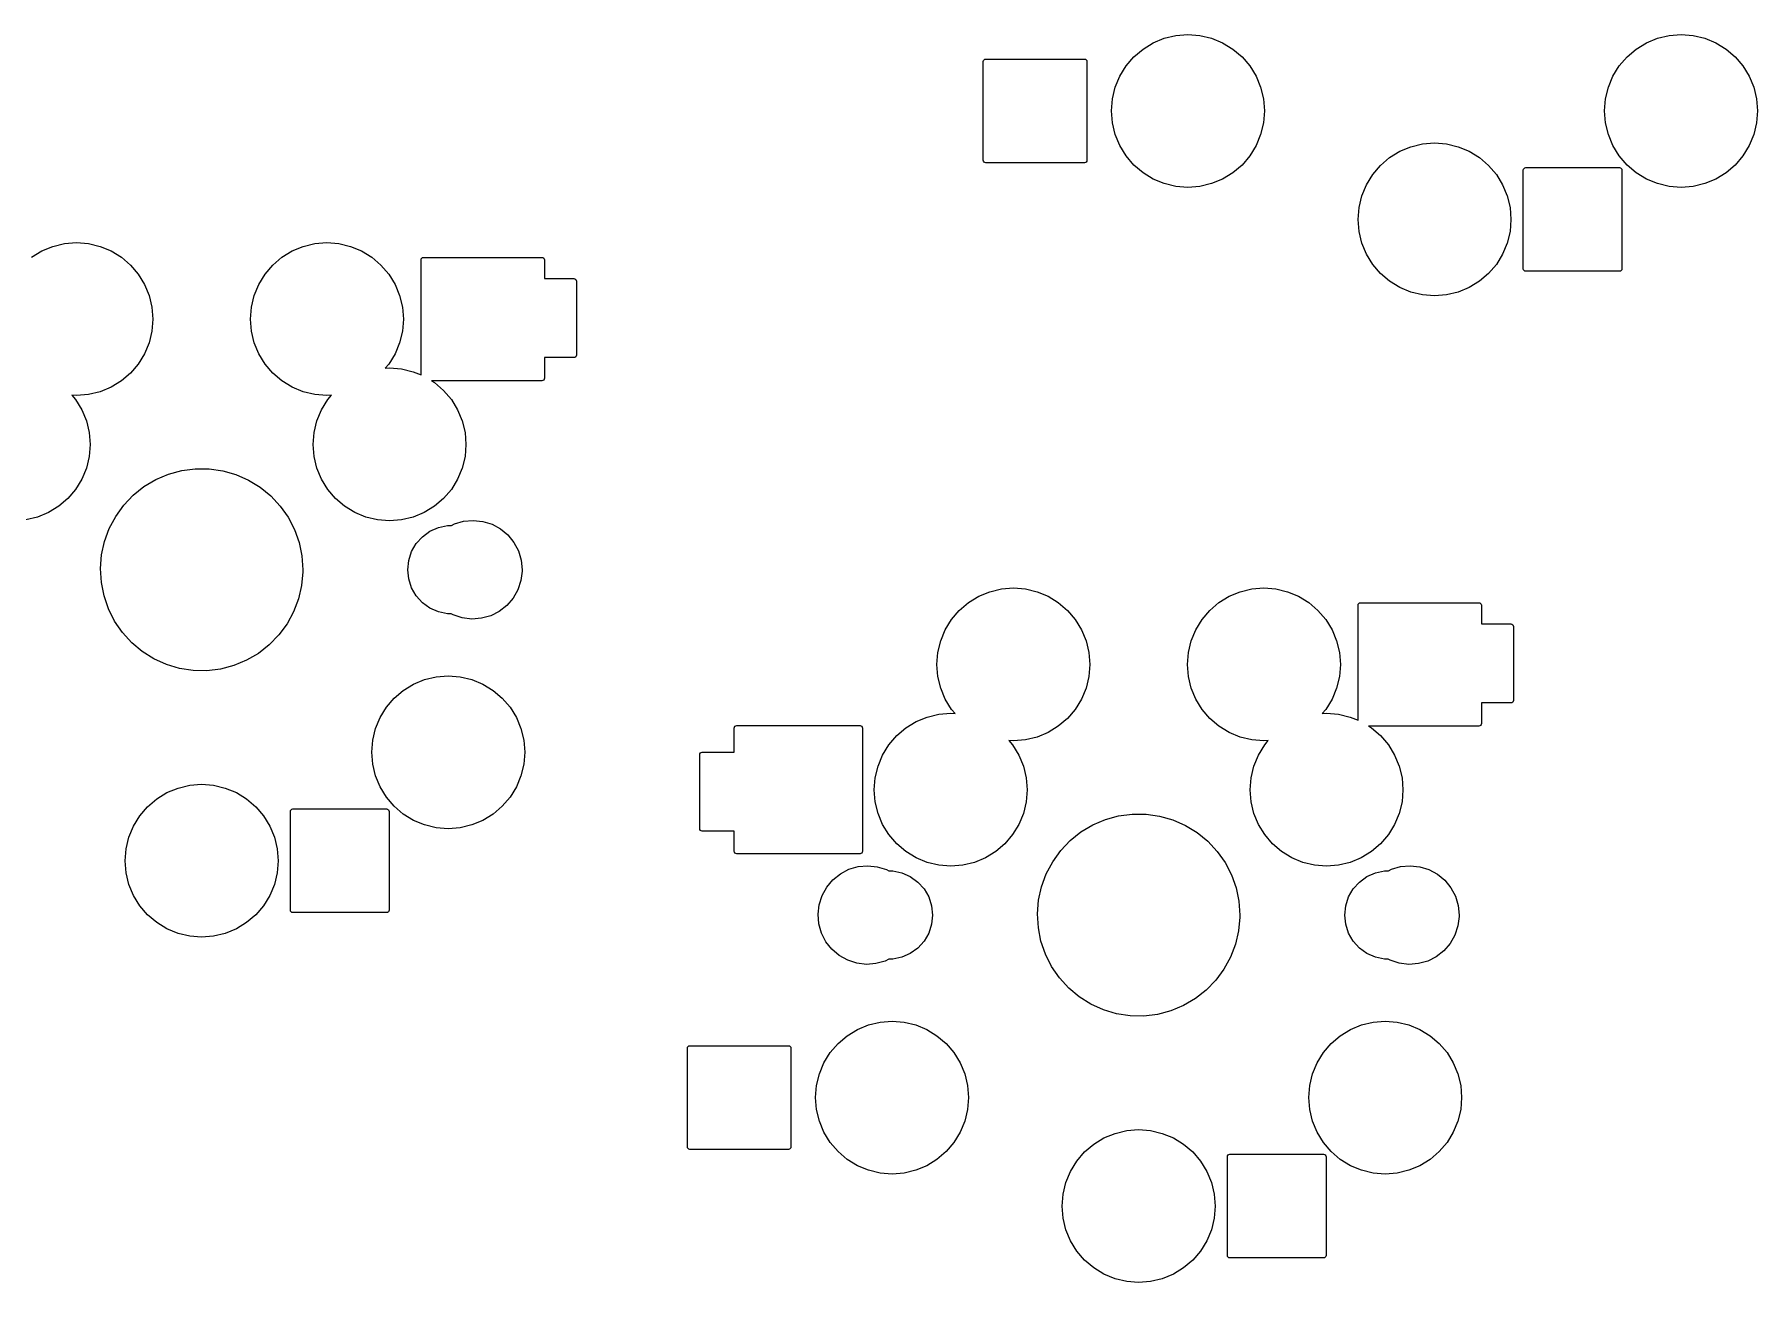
# Model space of a CAD drawing. Extents: x -9 to 141, y -37 to 78.
# Drawn here: x 66.61 to 101.55, y -27.45 to -2.15 of the extents above; entities that cross this region are included whole.
import ezdxf

# ---------------------------------------------------------------- set-up
doc = ezdxf.new("R2010")
doc.units = 0
doc.layers.add('BLACK', color=7, linetype='CONTINUOUS')

msp = doc.modelspace()

# ---------------------------------------------------------------- linework, layer by layer
at = {"layer": 'BLACK', "linetype": 'CONTINUOUS'}
for p, q in [((89.0889, -2.44602), (89.2963, -2.31894)), ((89.2963, -2.31894), (89.521, -2.22586)), ((89.521, -2.22586), (89.7575, -2.16908)), ((89.7575, -2.16908), (90, -2.15)), ((90, -2.15), (90.2425, -2.16908)), ((90.2425, -2.16908), (90.479, -2.22586)), ((90.479, -2.22586), (90.7037, -2.31894)), ((90.7037, -2.31894), (90.9111, -2.44602)), ((99.0889, -2.44602), (99.2963, -2.31894)), ((99.2963, -2.31894), (99.521, -2.22586)), ((99.521, -2.22586), (99.7575, -2.16908)), ((99.7575, -2.16908), (100, -2.15)), ((100, -2.15), (100.242, -2.16908)), ((100.242, -2.16908), (100.479, -2.22586)), ((100.479, -2.22586), (100.704, -2.31894)), ((100.704, -2.31894), (100.911, -2.44602)), ((85.85, -2.7), (85.8538, -2.68087)), ((85.85, -4.7), (85.85, -2.7)), ((85.8538, -2.68087), (85.8646, -2.66464)), ((85.8646, -2.66464), (85.8809, -2.65381)), ((85.8809, -2.65381), (85.9, -2.65)), ((85.9, -2.65), (87.9, -2.65)), ((87.9, -2.65), (87.9191, -2.65381)), ((87.9191, -2.65381), (87.9354, -2.66464)), ((87.9354, -2.66464), (87.9462, -2.68087)), ((87.9462, -2.68087), (87.95, -2.7)), ((87.95, -2.7), (87.95, -4.7)), ((88.6189, -2.99632), (88.746, -2.78893)), ((88.746, -2.78893), (88.904, -2.60398)), ((88.904, -2.60398), (89.0889, -2.44602)), ((90.9111, -2.44602), (91.096, -2.60398)), ((91.096, -2.60398), (91.254, -2.78893)), ((91.254, -2.78893), (91.3811, -2.99632)), ((98.6189, -2.99632), (98.746, -2.78893)), ((98.746, -2.78893), (98.904, -2.60398)), ((98.904, -2.60398), (99.0889, -2.44602)), ((100.911, -2.44602), (101.096, -2.60398)), ((101.096, -2.60398), (101.254, -2.78893)), ((101.254, -2.78893), (101.381, -2.99632)), ((88.5259, -3.22102), (88.6189, -2.99632)), ((91.3811, -2.99632), (91.4741, -3.22102)), ((98.5259, -3.22102), (98.6189, -2.99632)), ((101.381, -2.99632), (101.474, -3.22102)), ((88.45, -3.7), (88.4691, -3.45753)), ((88.4691, -3.45753), (88.5259, -3.22102)), ((91.4741, -3.22102), (91.5309, -3.45753)), ((91.5309, -3.45753), (91.55, -3.7)), ((98.45, -3.7), (98.4691, -3.45753)), ((98.4691, -3.45753), (98.5259, -3.22102)), ((101.474, -3.22102), (101.531, -3.45753)), ((101.531, -3.45753), (101.55, -3.7)), ((88.4691, -3.94247), (88.45, -3.7)), ((91.55, -3.7), (91.5309, -3.94247)), ((98.4691, -3.94247), (98.45, -3.7)), ((101.55, -3.7), (101.531, -3.94247)), ((88.5259, -4.17898), (88.4691, -3.94247)), ((88.6189, -4.40368), (88.5259, -4.17898)), ((91.4741, -4.17898), (91.3811, -4.40368)), ((91.5309, -3.94247), (91.4741, -4.17898)), ((98.5259, -4.17898), (98.4691, -3.94247)), ((98.6189, -4.40368), (98.5259, -4.17898)), ((101.474, -4.17898), (101.381, -4.40368)), ((101.531, -3.94247), (101.474, -4.17898)), ((88.746, -4.61107), (88.6189, -4.40368)), ((91.3811, -4.40368), (91.254, -4.61107)), ((94.0889, -4.64602), (94.2963, -4.51894)), ((94.2963, -4.51894), (94.521, -4.42586)), ((94.521, -4.42586), (94.7575, -4.36908)), ((94.7575, -4.36908), (95, -4.35)), ((95, -4.35), (95.2425, -4.36908)), ((95.2425, -4.36908), (95.479, -4.42586)), ((95.479, -4.42586), (95.7037, -4.51894)), ((95.7037, -4.51894), (95.9111, -4.64602)), ((98.746, -4.61107), (98.6189, -4.40368)), ((101.381, -4.40368), (101.254, -4.61107)), ((85.8538, -4.71913), (85.85, -4.7)), ((85.8646, -4.73536), (85.8538, -4.71913)), ((85.8809, -4.74619), (85.8646, -4.73536)), ((85.9, -4.75), (85.8809, -4.74619)), ((87.9, -4.75), (85.9, -4.75)), ((87.9191, -4.74619), (87.9, -4.75)), ((87.9354, -4.73536), (87.9191, -4.74619)), ((87.9462, -4.71913), (87.9354, -4.73536)), ((87.95, -4.7), (87.9462, -4.71913)), ((88.904, -4.79602), (88.746, -4.61107)), ((89.0889, -4.95398), (88.904, -4.79602)), ((91.096, -4.79602), (90.9111, -4.95398)), ((91.254, -4.61107), (91.096, -4.79602)), ((93.746, -4.98893), (93.904, -4.80398)), ((93.904, -4.80398), (94.0889, -4.64602)), ((95.9111, -4.64602), (96.096, -4.80398)), ((96.096, -4.80398), (96.254, -4.98893)), ((96.8, -4.9), (96.8038, -4.88087)), ((96.8038, -4.88087), (96.8146, -4.86464)), ((96.8146, -4.86464), (96.8309, -4.85381)), ((96.8309, -4.85381), (96.85, -4.85)), ((96.85, -4.85), (98.75, -4.85)), ((98.904, -4.79602), (98.746, -4.61107)), ((98.75, -4.85), (98.7691, -4.85381)), ((98.7691, -4.85381), (98.7854, -4.86464)), ((98.7854, -4.86464), (98.7962, -4.88087)), ((98.7962, -4.88087), (98.8, -4.9)), ((99.0889, -4.95398), (98.904, -4.79602)), ((101.096, -4.79602), (100.911, -4.95398)), ((101.254, -4.61107), (101.096, -4.79602)), ((89.2963, -5.08106), (89.0889, -4.95398)), ((89.521, -5.17414), (89.2963, -5.08106)), ((89.7575, -5.23092), (89.521, -5.17414)), ((90, -5.25), (89.7575, -5.23092)), ((90.2425, -5.23092), (90, -5.25)), ((90.479, -5.17414), (90.2425, -5.23092)), ((90.7037, -5.08106), (90.479, -5.17414)), ((90.9111, -4.95398), (90.7037, -5.08106)), ((93.5259, -5.42102), (93.6189, -5.19631)), ((93.6189, -5.19631), (93.746, -4.98893)), ((96.254, -4.98893), (96.3811, -5.19631)), ((96.3811, -5.19631), (96.4741, -5.42102)), ((96.8, -6.9), (96.8, -4.9)), ((98.8, -4.9), (98.8, -6.9)), ((99.2963, -5.08106), (99.0889, -4.95398)), ((99.521, -5.17414), (99.2963, -5.08106)), ((99.7575, -5.23092), (99.521, -5.17414)), ((100, -5.25), (99.7575, -5.23092)), ((100.242, -5.23092), (100, -5.25)), ((100.479, -5.17414), (100.242, -5.23092)), ((100.704, -5.08106), (100.479, -5.17414)), ((100.911, -4.95398), (100.704, -5.08106)), ((93.4691, -5.65753), (93.5259, -5.42102)), ((96.4741, -5.42102), (96.5309, -5.65753)), ((93.45, -5.9), (93.4691, -5.65753)), ((93.4691, -6.14247), (93.45, -5.9)), ((96.5309, -5.65753), (96.55, -5.9)), ((96.55, -5.9), (96.5309, -6.14247)), ((93.5259, -6.37898), (93.4691, -6.14247)), ((96.5309, -6.14247), (96.4741, -6.37898)), ((66.5489, -6.66602), (66.7563, -6.53894)), ((66.7563, -6.53894), (66.981, -6.44586)), ((66.981, -6.44586), (67.2175, -6.38908)), ((67.2175, -6.38908), (67.46, -6.37)), ((67.46, -6.37), (67.7025, -6.38908)), ((67.7025, -6.38908), (67.939, -6.44586)), ((67.939, -6.44586), (68.1637, -6.53894)), ((68.1637, -6.53894), (68.3711, -6.66602)), ((71.6289, -6.66602), (71.8363, -6.53894)), ((71.8363, -6.53894), (72.061, -6.44586)), ((72.061, -6.44586), (72.2975, -6.38908)), ((72.2975, -6.38908), (72.54, -6.37)), ((72.54, -6.37), (72.7825, -6.38908)), ((72.7825, -6.38908), (73.019, -6.44586)), ((73.019, -6.44586), (73.2437, -6.53894)), ((73.2437, -6.53894), (73.4511, -6.66602)), ((93.6189, -6.60368), (93.5259, -6.37898)), ((93.746, -6.81107), (93.6189, -6.60368)), ((96.3811, -6.60368), (96.254, -6.81107)), ((96.4741, -6.37898), (96.3811, -6.60368)), ((68.3711, -6.66602), (68.556, -6.82398)), ((68.556, -6.82398), (68.714, -7.00893)), ((71.286, -7.00893), (71.444, -6.82398)), ((71.444, -6.82398), (71.6289, -6.66602)), ((73.4511, -6.66602), (73.636, -6.82398)), ((73.636, -6.82398), (73.794, -7.00893)), ((74.45, -6.72), (74.4538, -6.70087)), ((74.45, -9.05256), (74.45, -6.72)), ((74.4538, -6.70087), (74.4646, -6.68464)), ((74.4646, -6.68464), (74.4809, -6.67381)), ((74.4809, -6.67381), (74.5, -6.67)), ((74.5, -6.67), (76.9, -6.67)), ((76.9, -6.67), (76.9191, -6.67381)), ((76.9191, -6.67381), (76.9354, -6.68464)), ((76.9354, -6.68464), (76.9462, -6.70087)), ((76.9462, -6.70087), (76.95, -6.72)), ((76.95, -6.72), (76.95, -7.1)), ((93.904, -6.99602), (93.746, -6.81107)), ((96.254, -6.81107), (96.096, -6.99602)), ((96.8038, -6.91913), (96.8, -6.9)), ((96.8146, -6.93535), (96.8038, -6.91913)), ((96.8309, -6.94619), (96.8146, -6.93535)), ((96.85, -6.95), (96.8309, -6.94619)), ((98.75, -6.95), (96.85, -6.95)), ((98.7691, -6.94619), (98.75, -6.95)), ((98.7854, -6.93535), (98.7691, -6.94619)), ((98.7962, -6.91913), (98.7854, -6.93535)), ((98.8, -6.9), (98.7962, -6.91913)), ((68.714, -7.00893), (68.8411, -7.21631)), ((68.8411, -7.21631), (68.9341, -7.44102)), ((71.0659, -7.44102), (71.1589, -7.21631)), ((71.1589, -7.21631), (71.286, -7.00893)), ((73.794, -7.00893), (73.9211, -7.21631)), ((73.9211, -7.21631), (74.0141, -7.44102)), ((76.95, -7.1), (77.55, -7.1)), ((77.55, -7.1), (77.5691, -7.10381)), ((77.5691, -7.10381), (77.5854, -7.11464)), ((77.5854, -7.11464), (77.5962, -7.13087)), ((77.5962, -7.13087), (77.6, -7.15)), ((77.6, -7.15), (77.6, -8.65)), ((94.0889, -7.15398), (93.904, -6.99602)), ((94.2963, -7.28106), (94.0889, -7.15398)), ((94.521, -7.37414), (94.2963, -7.28106)), ((95.7037, -7.28106), (95.479, -7.37414)), ((95.9111, -7.15398), (95.7037, -7.28106)), ((96.096, -6.99602), (95.9111, -7.15398)), ((68.9341, -7.44102), (68.9909, -7.67753)), ((68.9909, -7.67753), (69.01, -7.92)), ((70.99, -7.92), (71.0091, -7.67753)), ((71.0091, -7.67753), (71.0659, -7.44102)), ((74.0141, -7.44102), (74.0709, -7.67753)), ((74.0709, -7.67753), (74.09, -7.92)), ((94.7575, -7.43092), (94.521, -7.37414)), ((95, -7.45), (94.7575, -7.43092)), ((95.2425, -7.43092), (95, -7.45)), ((95.479, -7.37414), (95.2425, -7.43092)), ((69.01, -7.92), (68.9909, -8.16247)), ((71.0091, -8.16247), (70.99, -7.92)), ((74.09, -7.92), (74.0709, -8.16247)), ((68.9909, -8.16247), (68.9341, -8.39898)), ((71.0659, -8.39898), (71.0091, -8.16247)), ((74.0709, -8.16247), (74.0141, -8.39898)), ((68.8411, -8.62369), (68.714, -8.83107)), ((68.9341, -8.39898), (68.8411, -8.62369)), ((71.1589, -8.62369), (71.0659, -8.39898)), ((71.286, -8.83107), (71.1589, -8.62369)), ((73.9211, -8.62369), (73.794, -8.83107)), ((74.0141, -8.39898), (73.9211, -8.62369)), ((77.55, -8.7), (76.95, -8.7)), ((76.95, -8.7), (76.95, -9.12)), ((77.5691, -8.69619), (77.55, -8.7)), ((77.5854, -8.68535), (77.5691, -8.69619)), ((77.5962, -8.66913), (77.5854, -8.68535)), ((77.6, -8.65), (77.5962, -8.66913)), ((68.556, -9.01602), (68.3711, -9.17398)), ((68.714, -8.83107), (68.556, -9.01602)), ((71.444, -9.01602), (71.286, -8.83107)), ((71.6289, -9.17398), (71.444, -9.01602)), ((73.794, -8.83107), (73.7205, -8.91704)), ((73.7205, -8.91704), (73.81, -8.91)), ((73.81, -8.91), (74.0525, -8.92908)), ((74.0525, -8.92908), (74.289, -8.98586)), ((74.289, -8.98586), (74.45, -9.05256)), ((67.939, -9.39414), (67.7025, -9.45092)), ((68.1637, -9.30106), (67.939, -9.39414)), ((68.3711, -9.17398), (68.1637, -9.30106)), ((71.8363, -9.30106), (71.6289, -9.17398)), ((72.061, -9.39414), (71.8363, -9.30106)), ((72.2975, -9.45092), (72.061, -9.39414)), ((76.9, -9.17), (74.6623, -9.17)), ((74.6623, -9.17), (74.7211, -9.20602)), ((74.7211, -9.20602), (74.906, -9.36398)), ((74.906, -9.36398), (75.064, -9.54893)), ((76.9191, -9.16619), (76.9, -9.17)), ((76.9354, -9.15536), (76.9191, -9.16619)), ((76.9462, -9.13913), (76.9354, -9.15536)), ((76.95, -9.12), (76.9462, -9.13913)), ((67.46, -9.47), (67.3705, -9.46296)), ((67.3705, -9.46296), (67.444, -9.54893)), ((67.444, -9.54893), (67.5711, -9.75631)), ((67.7025, -9.45092), (67.46, -9.47)), ((67.5711, -9.75631), (67.6641, -9.98102)), ((72.54, -9.47), (72.2975, -9.45092)), ((72.3359, -9.98102), (72.4289, -9.75631)), ((72.4289, -9.75631), (72.556, -9.54893)), ((72.6295, -9.46296), (72.54, -9.47)), ((72.556, -9.54893), (72.6295, -9.46296)), ((75.064, -9.54893), (75.1911, -9.75631)), ((75.1911, -9.75631), (75.2841, -9.98102)), ((67.6641, -9.98102), (67.7209, -10.2175)), ((72.2791, -10.2175), (72.3359, -9.98102)), ((75.2841, -9.98102), (75.3409, -10.2175)), ((67.7209, -10.2175), (67.74, -10.46)), ((67.74, -10.46), (67.7209, -10.7025)), ((72.26, -10.46), (72.2791, -10.2175)), ((72.2791, -10.7025), (72.26, -10.46)), ((75.3409, -10.2175), (75.36, -10.46)), ((75.36, -10.46), (75.3409, -10.7025)), ((67.7209, -10.7025), (67.6641, -10.939)), ((72.3359, -10.939), (72.2791, -10.7025)), ((75.3409, -10.7025), (75.2841, -10.939)), ((67.5711, -11.1637), (67.444, -11.3711)), ((67.6641, -10.939), (67.5711, -11.1637)), ((68.83, -11.3166), (69.0693, -11.1734)), ((69.0693, -11.1734), (69.3258, -11.064)), ((69.3258, -11.064), (69.5948, -10.9904)), ((69.5948, -10.9904), (69.8713, -10.954)), ((69.8713, -10.954), (70.1501, -10.9555)), ((70.1501, -10.9555), (70.4262, -10.9948)), ((70.4262, -10.9948), (70.6944, -11.0712)), ((70.6944, -11.0712), (70.9498, -11.1833)), ((72.4289, -11.1637), (72.3359, -10.939)), ((72.556, -11.3711), (72.4289, -11.1637)), ((75.1911, -11.1637), (75.064, -11.3711)), ((75.2841, -10.939), (75.1911, -11.1637)), ((67.444, -11.3711), (67.286, -11.556)), ((68.4204, -11.6933), (68.6124, -11.491)), ((68.6124, -11.491), (68.83, -11.3166)), ((70.9498, -11.1833), (71.1875, -11.329)), ((71.1875, -11.329), (71.4033, -11.5056)), ((71.4033, -11.5056), (71.5931, -11.7099)), ((72.714, -11.556), (72.556, -11.3711)), ((75.064, -11.3711), (74.906, -11.556)), ((66.8937, -11.8411), (66.669, -11.9341)), ((67.1011, -11.714), (66.8937, -11.8411)), ((67.286, -11.556), (67.1011, -11.714)), ((68.2577, -11.9197), (68.4204, -11.6933)), ((71.5931, -11.7099), (71.7535, -11.938)), ((72.8989, -11.714), (72.714, -11.556)), ((73.1063, -11.8411), (72.8989, -11.714)), ((73.331, -11.9341), (73.1063, -11.8411)), ((74.5137, -11.8411), (74.289, -11.9341)), ((74.7211, -11.714), (74.5137, -11.8411)), ((74.906, -11.556), (74.7211, -11.714)), ((66.669, -11.9341), (66.4325, -11.9909)), ((68.0314, -12.4281), (68.1272, -12.1662)), ((68.1272, -12.1662), (68.2577, -11.9197)), ((71.7535, -11.938), (71.8814, -12.1858)), ((71.8814, -12.1858), (71.9745, -12.4487)), ((73.5675, -11.9909), (73.331, -11.9341)), ((73.81, -12.01), (73.5675, -11.9909)), ((74.0525, -11.9909), (73.81, -12.01)), ((74.289, -11.9341), (74.0525, -11.9909)), ((74.4778, -12.3312), (74.63, -12.2206)), ((74.63, -12.2206), (74.8019, -12.144)), ((74.8019, -12.144), (74.9859, -12.1049)), ((74.9859, -12.1049), (75.064, -12.1049)), ((75.064, -12.1049), (75.1254, -12.0728)), ((75.1254, -12.0728), (75.3126, -12.0177)), ((75.3126, -12.0177), (75.507, -12)), ((75.507, -12), (75.7011, -12.0204)), ((75.7011, -12.0204), (75.8875, -12.0781)), ((75.8875, -12.0781), (76.0592, -12.171)), ((76.0592, -12.171), (76.2096, -12.2954)), ((67.972, -12.7005), (68.0314, -12.4281)), ((71.9745, -12.4487), (72.031, -12.7218)), ((74.2578, -12.6339), (74.3519, -12.471)), ((74.3519, -12.471), (74.4778, -12.3312)), ((76.2096, -12.2954), (76.3329, -12.4466)), ((76.3329, -12.4466), (76.4245, -12.6189)), ((67.9501, -12.9785), (67.972, -12.7005)), ((72.031, -12.7218), (72.05, -13)), ((74.18, -13), (74.1997, -12.8129)), ((74.1997, -12.8129), (74.2578, -12.6339)), ((76.4245, -12.6189), (76.481, -12.8058)), ((76.481, -12.8058), (76.5, -13)), ((67.9662, -13.2569), (67.9501, -12.9785)), ((68.0199, -13.5306), (67.9662, -13.2569)), ((72.0495, -13.0429), (72.0248, -13.3207)), ((72.05, -13), (72.0495, -13.0429)), ((74.1997, -13.1871), (74.18, -13)), ((74.2578, -13.3661), (74.1997, -13.1871)), ((76.4751, -13.2215), (76.4135, -13.4067)), ((76.4996, -13.0279), (76.4751, -13.2215)), ((76.5, -13), (76.4996, -13.0279)), ((68.1102, -13.7944), (68.0199, -13.5306)), ((71.9625, -13.5925), (71.8639, -13.8534)), ((72.0248, -13.3207), (71.9625, -13.5925)), ((74.3519, -13.529), (74.2578, -13.3661)), ((74.4778, -13.6688), (74.3519, -13.529)), ((76.3171, -13.5764), (76.1896, -13.7242)), ((76.4135, -13.4067), (76.3171, -13.5764)), ((85.5489, -13.666), (85.7563, -13.5389)), ((85.7563, -13.5389), (85.981, -13.4459)), ((85.981, -13.4459), (86.2175, -13.3891)), ((86.2175, -13.3891), (86.46, -13.37)), ((86.46, -13.37), (86.7025, -13.3891)), ((86.7025, -13.3891), (86.939, -13.4459)), ((86.939, -13.4459), (87.1637, -13.5389)), ((87.1637, -13.5389), (87.3711, -13.666)), ((90.6289, -13.666), (90.8363, -13.5389)), ((90.8363, -13.5389), (91.061, -13.4459)), ((91.061, -13.4459), (91.2975, -13.3891)), ((91.2975, -13.3891), (91.54, -13.37)), ((91.54, -13.37), (91.7825, -13.3891)), ((91.7825, -13.3891), (92.019, -13.4459)), ((92.019, -13.4459), (92.2437, -13.5389)), ((92.2437, -13.5389), (92.4511, -13.666)), ((68.2355, -14.0435), (68.1102, -13.7944)), ((71.8639, -13.8534), (71.7309, -14.0984)), ((74.63, -13.7794), (74.4778, -13.6688)), ((74.8019, -13.856), (74.63, -13.7794)), ((74.9859, -13.8951), (74.8019, -13.856)), ((75.0616, -13.8951), (74.9859, -13.8951)), ((75.0997, -13.9164), (75.0616, -13.8951)), ((75.2853, -13.9767), (75.0997, -13.9164)), ((75.8616, -13.9323), (75.6736, -13.9848)), ((76.0358, -13.8443), (75.8616, -13.9323)), ((76.1896, -13.7242), (76.0358, -13.8443)), ((85.206, -14.0089), (85.364, -13.824)), ((85.364, -13.824), (85.5489, -13.666)), ((87.3711, -13.666), (87.556, -13.824)), ((87.556, -13.824), (87.714, -14.0089)), ((90.286, -14.0089), (90.444, -13.824)), ((90.444, -13.824), (90.6289, -13.666)), ((92.4511, -13.666), (92.636, -13.824)), ((92.636, -13.824), (92.794, -14.0089)), ((93.45, -13.72), (93.4538, -13.7009)), ((93.45, -16.0526), (93.45, -13.72)), ((93.4538, -13.7009), (93.4646, -13.6846)), ((93.4646, -13.6846), (93.4809, -13.6738)), ((93.4809, -13.6738), (93.5, -13.67)), ((93.5, -13.67), (95.9, -13.67)), ((95.9, -13.67), (95.9191, -13.6738)), ((95.9191, -13.6738), (95.9354, -13.6846)), ((95.9354, -13.6846), (95.9462, -13.7009)), ((95.9462, -13.7009), (95.95, -13.72)), ((95.95, -13.72), (95.95, -14.1)), ((68.3934, -14.2734), (68.2355, -14.0435)), ((68.5811, -14.4796), (68.3934, -14.2734)), ((71.5658, -14.3232), (71.3717, -14.5234)), ((71.7309, -14.0984), (71.5658, -14.3232)), ((75.4791, -13.9998), (75.2853, -13.9767)), ((75.6736, -13.9848), (75.4791, -13.9998)), ((84.9859, -14.441), (85.0789, -14.2163)), ((85.0789, -14.2163), (85.206, -14.0089)), ((87.714, -14.0089), (87.8411, -14.2163)), ((87.8411, -14.2163), (87.9341, -14.441)), ((90.0659, -14.441), (90.1589, -14.2163)), ((90.1589, -14.2163), (90.286, -14.0089)), ((92.794, -14.0089), (92.9211, -14.2163)), ((92.9211, -14.2163), (93.0141, -14.441)), ((95.95, -14.1), (96.55, -14.1)), ((96.55, -14.1), (96.5691, -14.1038)), ((96.5691, -14.1038), (96.5854, -14.1146)), ((96.5854, -14.1146), (96.5962, -14.1309)), ((96.5962, -14.1309), (96.6, -14.15)), ((96.6, -14.15), (96.6, -15.65)), ((68.795, -14.6585), (68.5811, -14.4796)), ((69.0313, -14.8067), (68.795, -14.6585)), ((71.3717, -14.5234), (71.1523, -14.6955)), ((84.9291, -14.6775), (84.9859, -14.441)), ((87.9341, -14.441), (87.9909, -14.6775)), ((90.0091, -14.6775), (90.0659, -14.441)), ((93.0141, -14.441), (93.0709, -14.6775)), ((69.2854, -14.9214), (69.0313, -14.8067)), ((69.5528, -15.0006), (69.2854, -14.9214)), ((69.8285, -15.0428), (69.5528, -15.0006)), ((70.3841, -15.0137), (70.1073, -15.0472)), ((70.6539, -14.9429), (70.3841, -15.0137)), ((70.9115, -14.8362), (70.6539, -14.9429)), ((71.1523, -14.6955), (70.9115, -14.8362)), ((84.91, -14.92), (84.9291, -14.6775)), ((84.9291, -15.1625), (84.91, -14.92)), ((87.9909, -14.6775), (88.01, -14.92)), ((88.01, -14.92), (87.9909, -15.1625)), ((89.99, -14.92), (90.0091, -14.6775)), ((90.0091, -15.1625), (89.99, -14.92)), ((93.0709, -14.6775), (93.09, -14.92)), ((93.09, -14.92), (93.0709, -15.1625)), ((70.1073, -15.0472), (69.8285, -15.0428)), ((74.0889, -15.446), (74.2963, -15.3189)), ((74.2963, -15.3189), (74.521, -15.2259)), ((74.521, -15.2259), (74.7575, -15.1691)), ((74.7575, -15.1691), (75, -15.15)), ((75, -15.15), (75.2425, -15.1691)), ((75.2425, -15.1691), (75.479, -15.2259)), ((75.479, -15.2259), (75.7037, -15.3189)), ((75.7037, -15.3189), (75.9111, -15.446)), ((84.9859, -15.399), (84.9291, -15.1625)), ((87.9909, -15.1625), (87.9341, -15.399)), ((90.0659, -15.399), (90.0091, -15.1625)), ((93.0709, -15.1625), (93.0141, -15.399)), ((73.746, -15.7889), (73.904, -15.604)), ((73.904, -15.604), (74.0889, -15.446)), ((75.9111, -15.446), (76.096, -15.604)), ((76.096, -15.604), (76.254, -15.7889)), ((85.0789, -15.6237), (84.9859, -15.399)), ((85.206, -15.8311), (85.0789, -15.6237)), ((87.8411, -15.6237), (87.714, -15.8311)), ((87.9341, -15.399), (87.8411, -15.6237)), ((90.1589, -15.6237), (90.0659, -15.399)), ((90.286, -15.8311), (90.1589, -15.6237)), ((92.9211, -15.6237), (92.794, -15.8311)), ((93.0141, -15.399), (92.9211, -15.6237)), ((96.55, -15.7), (95.95, -15.7)), ((95.95, -15.7), (95.95, -16.12)), ((96.5691, -15.6962), (96.55, -15.7)), ((96.5854, -15.6854), (96.5691, -15.6962)), ((96.5962, -15.6691), (96.5854, -15.6854)), ((96.6, -15.65), (96.5962, -15.6691)), ((73.5259, -16.221), (73.6189, -15.9963)), ((73.6189, -15.9963), (73.746, -15.7889)), ((76.254, -15.7889), (76.3811, -15.9963)), ((76.3811, -15.9963), (76.4741, -16.221)), ((84.4863, -16.0789), (84.711, -15.9859)), ((84.711, -15.9859), (84.9475, -15.9291)), ((84.9475, -15.9291), (85.19, -15.91)), ((85.19, -15.91), (85.2794, -15.917)), ((85.2794, -15.917), (85.206, -15.8311)), ((87.556, -16.016), (87.3711, -16.174)), ((87.714, -15.8311), (87.556, -16.016)), ((90.444, -16.016), (90.286, -15.8311)), ((90.6289, -16.174), (90.444, -16.016)), ((92.794, -15.8311), (92.7205, -15.917)), ((92.7205, -15.917), (92.81, -15.91)), ((92.81, -15.91), (93.0525, -15.9291)), ((93.0525, -15.9291), (93.289, -15.9859)), ((93.289, -15.9859), (93.45, -16.0526)), ((73.4691, -16.4575), (73.5259, -16.221)), ((76.4741, -16.221), (76.5309, -16.4575)), ((80.8, -16.21), (80.8038, -16.1909)), ((80.8, -16.7), (80.8, -16.21)), ((80.8038, -16.1909), (80.8146, -16.1746)), ((80.8146, -16.1746), (80.8309, -16.1638)), ((80.8309, -16.1638), (80.85, -16.16)), ((80.85, -16.16), (83.35, -16.16)), ((83.35, -16.16), (83.3691, -16.1638)), ((83.3691, -16.1638), (83.3854, -16.1746)), ((83.3854, -16.1746), (83.3962, -16.1909)), ((83.3962, -16.1909), (83.4, -16.21)), ((83.4, -16.21), (83.4, -18.71)), ((83.936, -16.5489), (84.094, -16.364)), ((84.094, -16.364), (84.2789, -16.206)), ((84.2789, -16.206), (84.4863, -16.0789)), ((86.939, -16.3941), (86.7025, -16.4509)), ((87.1637, -16.3011), (86.939, -16.3941)), ((87.3711, -16.174), (87.1637, -16.3011)), ((90.8363, -16.3011), (90.6289, -16.174)), ((91.061, -16.3941), (90.8363, -16.3011)), ((91.2975, -16.4509), (91.061, -16.3941)), ((95.9, -16.17), (93.6623, -16.17)), ((93.6623, -16.17), (93.7211, -16.206)), ((93.7211, -16.206), (93.906, -16.364)), ((93.906, -16.364), (94.064, -16.5489)), ((95.9191, -16.1662), (95.9, -16.17)), ((95.9354, -16.1554), (95.9191, -16.1662)), ((95.9462, -16.1391), (95.9354, -16.1554)), ((95.95, -16.12), (95.9462, -16.1391)), ((73.45, -16.7), (73.4691, -16.4575)), ((73.4691, -16.9425), (73.45, -16.7)), ((76.5309, -16.4575), (76.55, -16.7)), ((76.55, -16.7), (76.5309, -16.9425)), ((80.1, -16.75), (80.1038, -16.7309)), ((80.1, -18.25), (80.1, -16.75)), ((80.1038, -16.7309), (80.1146, -16.7146)), ((80.1146, -16.7146), (80.1309, -16.7038)), ((80.1309, -16.7038), (80.15, -16.7)), ((80.15, -16.7), (80.8, -16.7)), ((83.7159, -16.981), (83.8089, -16.7563)), ((83.8089, -16.7563), (83.936, -16.5489)), ((86.46, -16.47), (86.3705, -16.463)), ((86.3705, -16.463), (86.444, -16.5489)), ((86.444, -16.5489), (86.5711, -16.7563)), ((86.7025, -16.4509), (86.46, -16.47)), ((86.5711, -16.7563), (86.6641, -16.981)), ((91.54, -16.47), (91.2975, -16.4509)), ((91.3359, -16.981), (91.4289, -16.7563)), ((91.4289, -16.7563), (91.556, -16.5489)), ((91.6295, -16.463), (91.54, -16.47)), ((91.556, -16.5489), (91.6295, -16.463)), ((94.064, -16.5489), (94.1911, -16.7563)), ((94.1911, -16.7563), (94.2841, -16.981)), ((73.5259, -17.179), (73.4691, -16.9425)), ((76.5309, -16.9425), (76.4741, -17.179)), ((83.6591, -17.2175), (83.7159, -16.981)), ((86.6641, -16.981), (86.7209, -17.2175)), ((91.2791, -17.2175), (91.3359, -16.981)), ((94.2841, -16.981), (94.3409, -17.2175)), ((69.2963, -17.5189), (69.521, -17.4259)), ((69.521, -17.4259), (69.7575, -17.3691)), ((69.7575, -17.3691), (70, -17.35)), ((70, -17.35), (70.2425, -17.3691)), ((70.2425, -17.3691), (70.479, -17.4259)), ((70.479, -17.4259), (70.7037, -17.5189)), ((73.6189, -17.4037), (73.5259, -17.179)), ((73.746, -17.6111), (73.6189, -17.4037)), ((76.3811, -17.4037), (76.254, -17.6111)), ((76.4741, -17.179), (76.3811, -17.4037)), ((83.64, -17.46), (83.6591, -17.2175)), ((83.6591, -17.7025), (83.64, -17.46)), ((86.7209, -17.2175), (86.74, -17.46)), ((86.74, -17.46), (86.7209, -17.7025)), ((91.26, -17.46), (91.2791, -17.2175)), ((91.2791, -17.7025), (91.26, -17.46)), ((94.3409, -17.2175), (94.36, -17.46)), ((94.36, -17.46), (94.3409, -17.7025)), ((68.746, -17.9889), (68.904, -17.804)), ((68.904, -17.804), (69.0889, -17.646)), ((69.0889, -17.646), (69.2963, -17.5189)), ((70.7037, -17.5189), (70.9111, -17.646)), ((70.9111, -17.646), (71.096, -17.804)), ((71.096, -17.804), (71.254, -17.9889)), ((73.904, -17.796), (73.746, -17.6111)), ((74.0889, -17.954), (73.904, -17.796)), ((76.096, -17.796), (75.9111, -17.954)), ((76.254, -17.6111), (76.096, -17.796)), ((83.7159, -17.939), (83.6591, -17.7025)), ((86.7209, -17.7025), (86.6641, -17.939)), ((91.3359, -17.939), (91.2791, -17.7025)), ((94.3409, -17.7025), (94.2841, -17.939)), ((68.6189, -18.1963), (68.746, -17.9889)), ((71.254, -17.9889), (71.3811, -18.1963)), ((71.8, -17.9), (71.8038, -17.8809)), ((71.8, -19.9), (71.8, -17.9)), ((71.8038, -17.8809), (71.8146, -17.8646)), ((71.8146, -17.8646), (71.8309, -17.8538)), ((71.8309, -17.8538), (71.85, -17.85)), ((71.85, -17.85), (73.75, -17.85)), ((73.75, -17.85), (73.7691, -17.8538)), ((73.7691, -17.8538), (73.7854, -17.8646)), ((73.7854, -17.8646), (73.7962, -17.8809)), ((73.7962, -17.8809), (73.8, -17.9)), ((73.8, -17.9), (73.8, -19.9)), ((74.2963, -18.0811), (74.0889, -17.954)), ((74.521, -18.1741), (74.2963, -18.0811)), ((75.7037, -18.0811), (75.479, -18.1741)), ((75.9111, -17.954), (75.7037, -18.0811)), ((83.8089, -18.1637), (83.7159, -17.939)), ((83.936, -18.3711), (83.8089, -18.1637)), ((86.5711, -18.1637), (86.444, -18.3711)), ((86.6641, -17.939), (86.5711, -18.1637)), ((88.0693, -18.1734), (88.3258, -18.064)), ((88.3258, -18.064), (88.5948, -17.9904)), ((88.5948, -17.9904), (88.8713, -17.954)), ((88.8713, -17.954), (89.1501, -17.9555)), ((89.1501, -17.9555), (89.4262, -17.9948)), ((89.4262, -17.9948), (89.6944, -18.0712)), ((89.6944, -18.0712), (89.9498, -18.1833)), ((91.4289, -18.1637), (91.3359, -17.939)), ((91.556, -18.3711), (91.4289, -18.1637)), ((94.1911, -18.1637), (94.064, -18.3711)), ((94.2841, -17.939), (94.1911, -18.1637)), ((68.4691, -18.6575), (68.5259, -18.421)), ((68.5259, -18.421), (68.6189, -18.1963)), ((71.3811, -18.1963), (71.4741, -18.421)), ((71.4741, -18.421), (71.5309, -18.6575)), ((74.7575, -18.2309), (74.521, -18.1741)), ((75, -18.25), (74.7575, -18.2309)), ((75.2425, -18.2309), (75, -18.25)), ((75.479, -18.1741), (75.2425, -18.2309)), ((80.1038, -18.2691), (80.1, -18.25)), ((80.1146, -18.2854), (80.1038, -18.2691)), ((80.1309, -18.2962), (80.1146, -18.2854)), ((80.15, -18.3), (80.1309, -18.2962)), ((80.8, -18.3), (80.15, -18.3)), ((80.8, -18.71), (80.8, -18.3)), ((84.094, -18.556), (83.936, -18.3711)), ((86.444, -18.3711), (86.286, -18.556)), ((87.4204, -18.6933), (87.6124, -18.491)), ((87.6124, -18.491), (87.83, -18.3166)), ((87.83, -18.3166), (88.0693, -18.1734)), ((89.9498, -18.1833), (90.1875, -18.329)), ((90.1875, -18.329), (90.4033, -18.5056)), ((90.4033, -18.5056), (90.5931, -18.7099)), ((91.714, -18.556), (91.556, -18.3711)), ((94.064, -18.3711), (93.906, -18.556)), ((68.45, -18.9), (68.4691, -18.6575)), ((71.5309, -18.6575), (71.55, -18.9)), ((80.8038, -18.7291), (80.8, -18.71)), ((80.8146, -18.7454), (80.8038, -18.7291)), ((80.8309, -18.7562), (80.8146, -18.7454)), ((80.85, -18.76), (80.8309, -18.7562)), ((83.35, -18.76), (80.85, -18.76)), ((83.3691, -18.7562), (83.35, -18.76)), ((83.3854, -18.7454), (83.3691, -18.7562)), ((83.3962, -18.7291), (83.3854, -18.7454)), ((83.4, -18.71), (83.3962, -18.7291)), ((84.2789, -18.714), (84.094, -18.556)), ((84.4863, -18.8411), (84.2789, -18.714)), ((84.711, -18.9341), (84.4863, -18.8411)), ((85.8937, -18.8411), (85.669, -18.9341)), ((86.1011, -18.714), (85.8937, -18.8411)), ((86.286, -18.556), (86.1011, -18.714)), ((87.2577, -18.9197), (87.4204, -18.6933)), ((90.5931, -18.7099), (90.7535, -18.938)), ((91.8989, -18.714), (91.714, -18.556)), ((92.1063, -18.8411), (91.8989, -18.714)), ((92.331, -18.9341), (92.1063, -18.8411)), ((93.5137, -18.8411), (93.289, -18.9341)), ((93.7211, -18.714), (93.5137, -18.8411)), ((93.906, -18.556), (93.7211, -18.714)), ((68.4691, -19.1425), (68.45, -18.9)), ((68.5259, -19.379), (68.4691, -19.1425)), ((71.5309, -19.1425), (71.4741, -19.379)), ((71.55, -18.9), (71.5309, -19.1425)), ((82.8003, -19.2855), (82.9524, -19.1632)), ((82.9524, -19.1632), (83.1254, -19.0728)), ((83.1254, -19.0728), (83.3126, -19.0177)), ((83.3126, -19.0177), (83.507, -19)), ((83.507, -19), (83.7011, -19.0204)), ((83.7011, -19.0204), (83.8875, -19.0781)), ((83.8875, -19.0781), (83.9371, -19.1049)), ((83.9371, -19.1049), (84.0141, -19.1049)), ((84.0141, -19.1049), (84.1981, -19.144)), ((84.1981, -19.144), (84.37, -19.2206)), ((84.9475, -18.9909), (84.711, -18.9341)), ((85.19, -19.01), (84.9475, -18.9909)), ((85.4325, -18.9909), (85.19, -19.01)), ((85.669, -18.9341), (85.4325, -18.9909)), ((87.0314, -19.4281), (87.1272, -19.1662)), ((87.1272, -19.1662), (87.2577, -18.9197)), ((90.7535, -18.938), (90.8814, -19.1858)), ((90.8814, -19.1858), (90.9745, -19.4487)), ((92.5675, -18.9909), (92.331, -18.9341)), ((92.81, -19.01), (92.5675, -18.9909)), ((93.0525, -18.9909), (92.81, -19.01)), ((93.289, -18.9341), (93.0525, -18.9909)), ((93.63, -19.2206), (93.8019, -19.144)), ((93.8019, -19.144), (93.9859, -19.1049)), ((93.9859, -19.1049), (94.064, -19.1049)), ((94.064, -19.1049), (94.1254, -19.0728)), ((94.1254, -19.0728), (94.3126, -19.0177)), ((94.3126, -19.0177), (94.507, -19)), ((94.507, -19), (94.7011, -19.0204)), ((94.7011, -19.0204), (94.8875, -19.0781)), ((94.8875, -19.0781), (95.0592, -19.171)), ((95.0592, -19.171), (95.2096, -19.2954)), ((68.6189, -19.6037), (68.5259, -19.379)), ((71.4741, -19.379), (71.3811, -19.6037)), ((82.5809, -19.6061), (82.6749, -19.435)), ((82.6749, -19.435), (82.8003, -19.2855)), ((84.37, -19.2206), (84.5222, -19.3312)), ((84.5222, -19.3312), (84.6481, -19.471)), ((84.6481, -19.471), (84.7422, -19.6339)), ((86.972, -19.7005), (87.0314, -19.4281)), ((90.9745, -19.4487), (91.031, -19.7218)), ((93.2578, -19.6339), (93.3519, -19.471)), ((93.3519, -19.471), (93.4778, -19.3312)), ((93.4778, -19.3312), (93.63, -19.2206)), ((95.2096, -19.2954), (95.3329, -19.4466)), ((95.3329, -19.4466), (95.4245, -19.6189)), ((68.746, -19.8111), (68.6189, -19.6037)), ((68.904, -19.996), (68.746, -19.8111)), ((71.254, -19.8111), (71.096, -19.996)), ((71.3811, -19.6037), (71.254, -19.8111)), ((71.8038, -19.9191), (71.8, -19.9)), ((73.8, -19.9), (73.7962, -19.9191)), ((82.5001, -19.986), (82.5219, -19.7921)), ((82.5219, -19.7921), (82.5809, -19.6061)), ((84.7422, -19.6339), (84.8003, -19.8129)), ((84.8003, -19.8129), (84.82, -20)), ((86.9501, -19.9785), (86.972, -19.7005)), ((91.031, -19.7218), (91.05, -20)), ((93.18, -20), (93.1997, -19.8129)), ((93.1997, -19.8129), (93.2578, -19.6339)), ((95.4245, -19.6189), (95.481, -19.8058)), ((95.481, -19.8058), (95.5, -20)), ((69.0889, -20.154), (68.904, -19.996)), ((69.2963, -20.2811), (69.0889, -20.154)), ((70.9111, -20.154), (70.7037, -20.2811)), ((71.096, -19.996), (70.9111, -20.154)), ((71.8146, -19.9354), (71.8038, -19.9191)), ((71.8309, -19.9462), (71.8146, -19.9354)), ((71.85, -19.95), (71.8309, -19.9462)), ((73.75, -19.95), (71.85, -19.95)), ((73.7691, -19.9462), (73.75, -19.95)), ((73.7854, -19.9354), (73.7691, -19.9462)), ((73.7962, -19.9191), (73.7854, -19.9354)), ((82.5164, -20.1805), (82.5001, -19.986)), ((82.5702, -20.3681), (82.5164, -20.1805)), ((84.8003, -20.1871), (84.7422, -20.3661)), ((84.82, -20), (84.8003, -20.1871)), ((86.9662, -20.2569), (86.9501, -19.9785)), ((87.0199, -20.5306), (86.9662, -20.2569)), ((91.0495, -20.0429), (91.0248, -20.3207)), ((91.05, -20), (91.0495, -20.0429)), ((93.1997, -20.1871), (93.18, -20)), ((93.2578, -20.3661), (93.1997, -20.1871)), ((95.4751, -20.2215), (95.4135, -20.4067)), ((95.4996, -20.0279), (95.4751, -20.2215)), ((95.5, -20), (95.4996, -20.0279)), ((69.521, -20.3741), (69.2963, -20.2811)), ((69.7575, -20.4309), (69.521, -20.3741)), ((70, -20.45), (69.7575, -20.4309)), ((70.2425, -20.4309), (70, -20.45)), ((70.479, -20.3741), (70.2425, -20.4309)), ((70.7037, -20.2811), (70.479, -20.3741)), ((82.6594, -20.5417), (82.5702, -20.3681)), ((82.7807, -20.6947), (82.6594, -20.5417)), ((84.6481, -20.529), (84.5222, -20.6688)), ((84.7422, -20.3661), (84.6481, -20.529)), ((87.1102, -20.7944), (87.0199, -20.5306)), ((90.9625, -20.5925), (90.8639, -20.8534)), ((91.0248, -20.3207), (90.9625, -20.5925)), ((93.3519, -20.529), (93.2578, -20.3661)), ((93.4778, -20.6688), (93.3519, -20.529)), ((95.3171, -20.5764), (95.1896, -20.7242)), ((95.4135, -20.4067), (95.3171, -20.5764)), ((82.9293, -20.8211), (82.7807, -20.6947)), ((83.0997, -20.9164), (82.9293, -20.8211)), ((83.2853, -20.9767), (83.0997, -20.9164)), ((83.8616, -20.9323), (83.6736, -20.9848)), ((83.9354, -20.8951), (83.8616, -20.9323)), ((84.0141, -20.8951), (83.9354, -20.8951)), ((84.1981, -20.856), (84.0141, -20.8951)), ((84.37, -20.7794), (84.1981, -20.856)), ((84.5222, -20.6688), (84.37, -20.7794)), ((87.2355, -21.0435), (87.1102, -20.7944)), ((90.8639, -20.8534), (90.7309, -21.0984)), ((93.63, -20.7794), (93.4778, -20.6688)), ((93.8019, -20.856), (93.63, -20.7794)), ((93.9859, -20.8951), (93.8019, -20.856)), ((94.0616, -20.8951), (93.9859, -20.8951)), ((94.0997, -20.9164), (94.0616, -20.8951)), ((94.2853, -20.9767), (94.0997, -20.9164)), ((94.8616, -20.9323), (94.6736, -20.9848)), ((95.0358, -20.8443), (94.8616, -20.9323)), ((95.1896, -20.7242), (95.0358, -20.8443)), ((83.4791, -20.9998), (83.2853, -20.9767)), ((83.6736, -20.9848), (83.4791, -20.9998)), ((87.3934, -21.2734), (87.2355, -21.0435)), ((87.5811, -21.4796), (87.3934, -21.2734)), ((90.7309, -21.0984), (90.5658, -21.3232)), ((94.4791, -20.9998), (94.2853, -20.9767)), ((94.6736, -20.9848), (94.4791, -20.9998)), ((87.795, -21.6585), (87.5811, -21.4796)), ((88.0313, -21.8067), (87.795, -21.6585)), ((90.3717, -21.5234), (90.1523, -21.6955)), ((90.5658, -21.3232), (90.3717, -21.5234)), ((88.2854, -21.9214), (88.0313, -21.8067)), ((88.5528, -22.0006), (88.2854, -21.9214)), ((88.8285, -22.0428), (88.5528, -22.0006)), ((89.6539, -21.9429), (89.3841, -22.0137)), ((89.9115, -21.8362), (89.6539, -21.9429)), ((90.1523, -21.6955), (89.9115, -21.8362)), ((83.0889, -22.446), (83.2963, -22.3189)), ((83.2963, -22.3189), (83.521, -22.2259)), ((83.521, -22.2259), (83.7575, -22.1691)), ((83.7575, -22.1691), (84, -22.15)), ((84, -22.15), (84.2425, -22.1691)), ((84.2425, -22.1691), (84.479, -22.2259)), ((84.479, -22.2259), (84.7037, -22.3189)), ((84.7037, -22.3189), (84.9111, -22.446)), ((89.1073, -22.0472), (88.8285, -22.0428)), ((89.3841, -22.0137), (89.1073, -22.0472)), ((93.0889, -22.446), (93.2963, -22.3189)), ((93.2963, -22.3189), (93.521, -22.2259)), ((93.521, -22.2259), (93.7575, -22.1691)), ((93.7575, -22.1691), (94, -22.15)), ((94, -22.15), (94.2425, -22.1691)), ((94.2425, -22.1691), (94.479, -22.2259)), ((94.479, -22.2259), (94.7037, -22.3189)), ((94.7037, -22.3189), (94.9111, -22.446)), ((79.85, -22.7), (79.8538, -22.6809)), ((79.85, -24.7), (79.85, -22.7)), ((79.8538, -22.6809), (79.8646, -22.6646)), ((79.8646, -22.6646), (79.8809, -22.6538)), ((79.8809, -22.6538), (79.9, -22.65)), ((79.9, -22.65), (81.9, -22.65)), ((81.9, -22.65), (81.9191, -22.6538)), ((81.9191, -22.6538), (81.9354, -22.6646)), ((81.9354, -22.6646), (81.9462, -22.6809)), ((81.9462, -22.6809), (81.95, -22.7)), ((81.95, -22.7), (81.95, -24.7)), ((82.746, -22.7889), (82.904, -22.604)), ((82.904, -22.604), (83.0889, -22.446)), ((84.9111, -22.446), (85.096, -22.604)), ((85.096, -22.604), (85.254, -22.7889)), ((92.746, -22.7889), (92.904, -22.604)), ((92.904, -22.604), (93.0889, -22.446)), ((94.9111, -22.446), (95.096, -22.604)), ((95.096, -22.604), (95.254, -22.7889)), ((82.5259, -23.221), (82.6189, -22.9963)), ((82.6189, -22.9963), (82.746, -22.7889)), ((85.254, -22.7889), (85.3811, -22.9963)), ((85.3811, -22.9963), (85.4741, -23.221)), ((92.5259, -23.221), (92.6189, -22.9963)), ((92.6189, -22.9963), (92.746, -22.7889)), ((95.254, -22.7889), (95.3811, -22.9963)), ((95.3811, -22.9963), (95.4741, -23.221)), ((82.4691, -23.4575), (82.5259, -23.221)), ((85.4741, -23.221), (85.5309, -23.4575)), ((92.4691, -23.4575), (92.5259, -23.221)), ((95.4741, -23.221), (95.5309, -23.4575)), ((82.45, -23.7), (82.4691, -23.4575)), ((82.4691, -23.9425), (82.45, -23.7)), ((85.5309, -23.4575), (85.55, -23.7)), ((85.55, -23.7), (85.5309, -23.9425)), ((92.45, -23.7), (92.4691, -23.4575)), ((92.4691, -23.9425), (92.45, -23.7)), ((95.5309, -23.4575), (95.55, -23.7)), ((95.55, -23.7), (95.5309, -23.9425)), ((82.5259, -24.179), (82.4691, -23.9425)), ((85.5309, -23.9425), (85.4741, -24.179)), ((92.5259, -24.179), (92.4691, -23.9425)), ((95.5309, -23.9425), (95.4741, -24.179)), ((82.6189, -24.4037), (82.5259, -24.179)), ((82.746, -24.6111), (82.6189, -24.4037)), ((85.3811, -24.4037), (85.254, -24.6111)), ((85.4741, -24.179), (85.3811, -24.4037)), ((88.2963, -24.5189), (88.521, -24.4259)), ((88.521, -24.4259), (88.7575, -24.3691)), ((88.7575, -24.3691), (89, -24.35)), ((89, -24.35), (89.2425, -24.3691)), ((89.2425, -24.3691), (89.479, -24.4259)), ((89.479, -24.4259), (89.7037, -24.5189)), ((92.6189, -24.4037), (92.5259, -24.179)), ((92.746, -24.6111), (92.6189, -24.4037)), ((95.3811, -24.4037), (95.254, -24.6111)), ((95.4741, -24.179), (95.3811, -24.4037)), ((79.8538, -24.7191), (79.85, -24.7)), ((79.8646, -24.7354), (79.8538, -24.7191)), ((79.8809, -24.7462), (79.8646, -24.7354)), ((79.9, -24.75), (79.8809, -24.7462)), ((81.9, -24.75), (79.9, -24.75)), ((81.9191, -24.7462), (81.9, -24.75)), ((81.9354, -24.7354), (81.9191, -24.7462)), ((81.9462, -24.7191), (81.9354, -24.7354)), ((81.95, -24.7), (81.9462, -24.7191)), ((82.904, -24.796), (82.746, -24.6111)), ((83.0889, -24.954), (82.904, -24.796)), ((85.096, -24.796), (84.9111, -24.954)), ((85.254, -24.6111), (85.096, -24.796)), ((87.746, -24.9889), (87.904, -24.804)), ((87.904, -24.804), (88.0889, -24.646)), ((88.0889, -24.646), (88.2963, -24.5189)), ((89.7037, -24.5189), (89.9111, -24.646)), ((89.9111, -24.646), (90.096, -24.804)), ((90.096, -24.804), (90.254, -24.9889)), ((92.904, -24.796), (92.746, -24.6111)), ((93.0889, -24.954), (92.904, -24.796)), ((95.096, -24.796), (94.9111, -24.954)), ((95.254, -24.6111), (95.096, -24.796)), ((83.2963, -25.0811), (83.0889, -24.954)), ((83.521, -25.1741), (83.2963, -25.0811)), ((84.7037, -25.0811), (84.479, -25.1741)), ((84.9111, -24.954), (84.7037, -25.0811)), ((87.6189, -25.1963), (87.746, -24.9889)), ((90.254, -24.9889), (90.3811, -25.1963)), ((90.8, -24.9), (90.8038, -24.8809)), ((90.8, -26.9), (90.8, -24.9)), ((90.8038, -24.8809), (90.8146, -24.8646)), ((90.8146, -24.8646), (90.8309, -24.8538)), ((90.8309, -24.8538), (90.85, -24.85)), ((90.85, -24.85), (92.75, -24.85)), ((92.75, -24.85), (92.7691, -24.8538)), ((92.7691, -24.8538), (92.7854, -24.8646)), ((92.7854, -24.8646), (92.7962, -24.8809)), ((92.7962, -24.8809), (92.8, -24.9)), ((92.8, -24.9), (92.8, -26.9)), ((93.2963, -25.0811), (93.0889, -24.954)), ((93.521, -25.1741), (93.2963, -25.0811)), ((94.7037, -25.0811), (94.479, -25.1741)), ((94.9111, -24.954), (94.7037, -25.0811)), ((83.7575, -25.2309), (83.521, -25.1741)), ((84, -25.25), (83.7575, -25.2309)), ((84.2425, -25.2309), (84, -25.25)), ((84.479, -25.1741), (84.2425, -25.2309)), ((87.4691, -25.6575), (87.5259, -25.421)), ((87.5259, -25.421), (87.6189, -25.1963)), ((90.3811, -25.1963), (90.4741, -25.421)), ((90.4741, -25.421), (90.5309, -25.6575)), ((93.7575, -25.2309), (93.521, -25.1741)), ((94, -25.25), (93.7575, -25.2309)), ((94.2425, -25.2309), (94, -25.25)), ((94.479, -25.1741), (94.2425, -25.2309)), ((87.45, -25.9), (87.4691, -25.6575)), ((90.5309, -25.6575), (90.55, -25.9)), ((87.4691, -26.1425), (87.45, -25.9)), ((87.5259, -26.379), (87.4691, -26.1425)), ((90.5309, -26.1425), (90.4741, -26.379)), ((90.55, -25.9), (90.5309, -26.1425)), ((87.6189, -26.6037), (87.5259, -26.379)), ((90.4741, -26.379), (90.3811, -26.6037)), ((87.746, -26.8111), (87.6189, -26.6037)), ((87.904, -26.996), (87.746, -26.8111)), ((90.254, -26.8111), (90.096, -26.996)), ((90.3811, -26.6037), (90.254, -26.8111)), ((90.8038, -26.9191), (90.8, -26.9)), ((92.8, -26.9), (92.7962, -26.9191)), ((88.0889, -27.154), (87.904, -26.996)), ((88.2963, -27.2811), (88.0889, -27.154)), ((89.9111, -27.154), (89.7037, -27.2811)), ((90.096, -26.996), (89.9111, -27.154)), ((90.8146, -26.9354), (90.8038, -26.9191)), ((90.8309, -26.9462), (90.8146, -26.9354)), ((90.85, -26.95), (90.8309, -26.9462)), ((92.75, -26.95), (90.85, -26.95)), ((92.7691, -26.9462), (92.75, -26.95)), ((92.7854, -26.9354), (92.7691, -26.9462)), ((92.7962, -26.9191), (92.7854, -26.9354)), ((88.521, -27.3741), (88.2963, -27.2811)), ((88.7575, -27.4309), (88.521, -27.3741)), ((89, -27.45), (88.7575, -27.4309)), ((89.2425, -27.4309), (89, -27.45)), ((89.479, -27.3741), (89.2425, -27.4309)), ((89.7037, -27.2811), (89.479, -27.3741))]:
    msp.add_line(p, q, dxfattribs=at)

doc.saveas('drawing.dxf')
